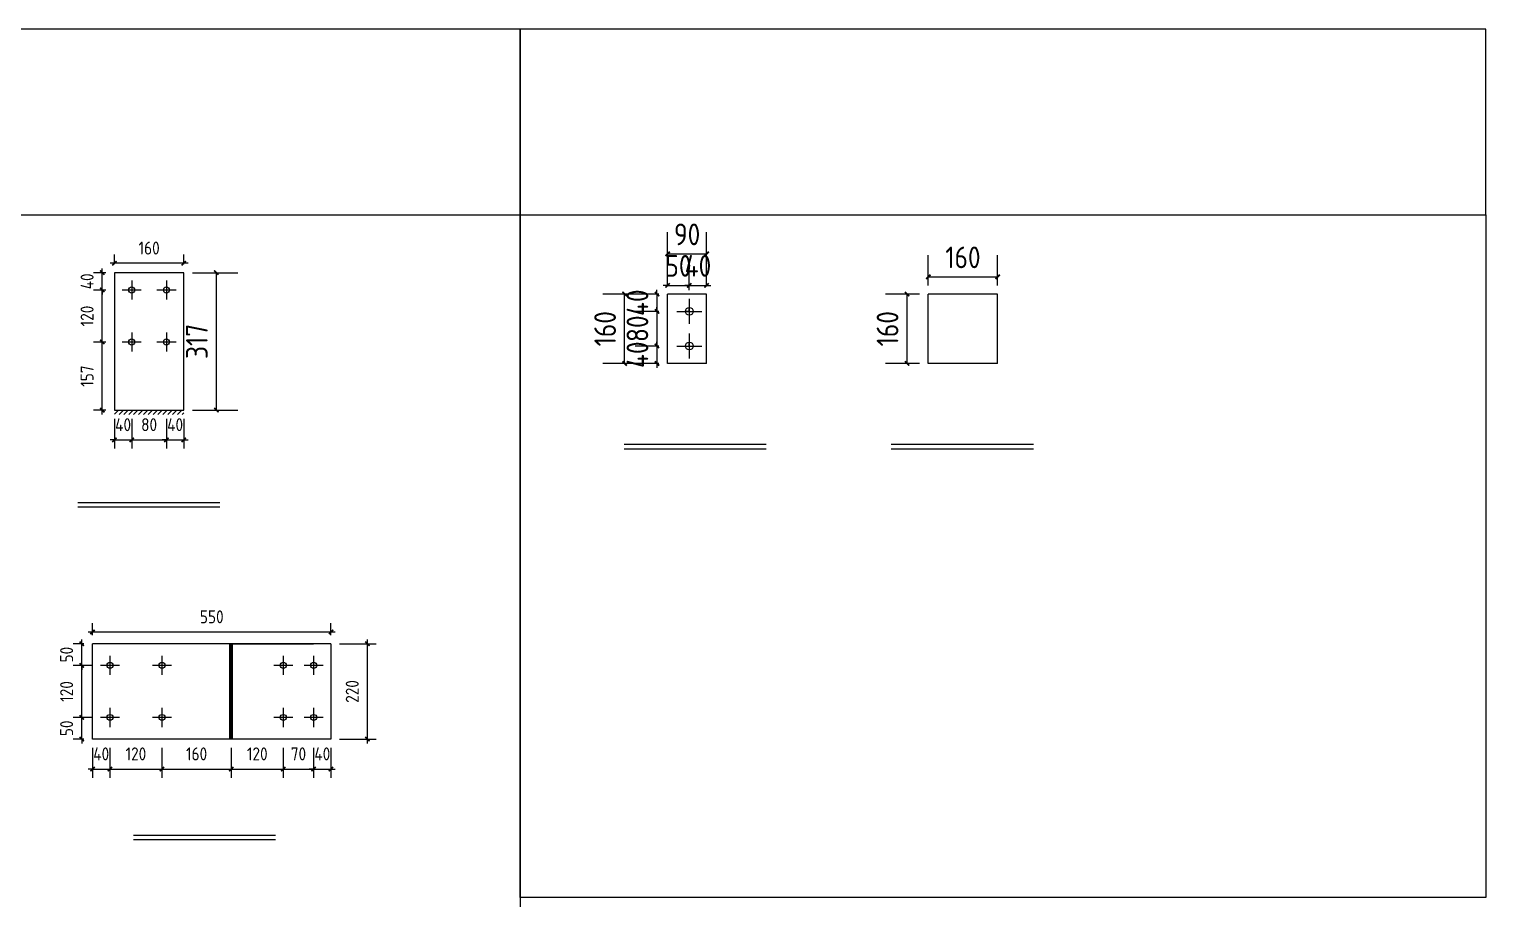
# Model space of a CAD drawing. Extents: x 533809 to 747315, y -17138 to 180511.
# Drawn here: x 569461 to 572822, y 173435 to 175441 of the extents above; entities that cross this region are included whole.
import ezdxf

# ---------------------------------------------------------------- set-up
doc = ezdxf.new("R2010")
doc.units = 0
doc.header["$LTSCALE"] = 1000
doc.header["$MEASUREMENT"] = 0
doc.styles.get("Standard").update_dxf_attribs({"font": 'gbenor.shx', "bigfont": 'gbcbig.shx'})
doc.dimstyles.get("Standard").update_dxf_attribs({"dimscale": 100, "dimtxt": 3.5, "dimasz": 1, "dimexe": 2.5, "dimexo": 3, "dimgap": 1.5, "dimtad": 1, "dimdec": 0, "dimzin": 0, "dimdsep": 46, "dimtxsty": 'Standard', "dimblk": 'ARCHTICK', "dimcen": 0.09, "dimadec": 0, "dimazin": 0, "dimtfac": 1, "dimtdec": 0, "dimtix": 1, "dimtmove": 2, "dimatfit": 3, "dimfxl": 1, "dimtolj": 1, "dimtzin": 0, "dimarcsym": 0})

# ---------------------------------------------------------------- blocks, each defined once
blk = doc.blocks.new('_ArchTick')
at = {"color": 0, "linetype": 'ByBlock', "const_width": 0.4}
blk.add_lwpolyline([(-0.5, -0.5), (0.5, 0.5)], dxfattribs=at)
blk = doc.blocks.new('*D165')
at = {"color": 3, "lineweight": -2}
for p, q in [((569658.2, 174542.1), (569658.2, 174473.4)), ((569698.2, 174542.1), (569698.2, 174473.4)), ((569658.2, 174493.4), (569648.2, 174493.4)), ((569658.2, 174493.4), (569698.2, 174493.4)), ((569698.2, 174493.4), (569708.2, 174493.4))]:
    blk.add_line(p, q, dxfattribs=at)
at = {"layer": 'Defpoints', "color": 0}
for p in [(569658.2, 174562.1), (569698.2, 174562.1), (569698.2, 174493.4)]:
    blk.add_point(p, dxfattribs=at)
at = {"color": 3, "lineweight": -2, "xscale": 10, "yscale": 10, "zscale": 10}
blk.add_blockref('_ArchTick', (569658.2, 174493.4), dxfattribs=at)
at = {"color": 3, "lineweight": -2, "xscale": 10, "yscale": 10, "zscale": 10, "rotation": 180}
blk.add_blockref('_ArchTick', (569698.2, 174493.4), dxfattribs=at)
at = {"color": 0, "insert": (569678.2, 174528.4), "char_height": 30, "attachment_point": 5}
blk.add_mtext('\\A1;40', dxfattribs=at)
blk = doc.blocks.new('*D160')
at = {"color": 3, "lineweight": -2}
for p, q in [((569698.2, 174542.1), (569698.2, 174473.4)), ((569778.2, 174542.1), (569778.2, 174473.4)), ((569688.2, 174493.4), (569788.2, 174493.4))]:
    blk.add_line(p, q, dxfattribs=at)
at = {"layer": 'Defpoints', "color": 0}
for p in [(569698.2, 174562.1), (569778.2, 174562.1), (569778.2, 174493.4)]:
    blk.add_point(p, dxfattribs=at)
at = {"color": 3, "lineweight": -2, "xscale": 10, "yscale": 10, "zscale": 10, "rotation": 180}
blk.add_blockref('_ArchTick', (569698.2, 174493.4), dxfattribs=at)
at = {"color": 3, "lineweight": -2, "xscale": 10, "yscale": 10, "zscale": 10}
blk.add_blockref('_ArchTick', (569778.2, 174493.4), dxfattribs=at)
at = {"color": 0, "insert": (569738.2, 174528.4), "char_height": 30, "attachment_point": 5}
blk.add_mtext('\\A1;80', dxfattribs=at)
blk = doc.blocks.new('*D161')
at = {"color": 3, "lineweight": -2}
for p, q in [((569778.2, 174542.1), (569778.2, 174473.4)), ((569818.2, 174542.1), (569818.2, 174473.4)), ((569778.2, 174493.4), (569768.2, 174493.4)), ((569778.2, 174493.4), (569818.2, 174493.4)), ((569818.2, 174493.4), (569828.2, 174493.4))]:
    blk.add_line(p, q, dxfattribs=at)
at = {"layer": 'Defpoints', "color": 0}
for p in [(569778.2, 174562.1), (569818.2, 174562.1), (569818.2, 174493.4)]:
    blk.add_point(p, dxfattribs=at)
at = {"color": 3, "lineweight": -2, "xscale": 10, "yscale": 10, "zscale": 10}
blk.add_blockref('_ArchTick', (569778.2, 174493.4), dxfattribs=at)
at = {"color": 3, "lineweight": -2, "xscale": 10, "yscale": 10, "zscale": 10, "rotation": 180}
blk.add_blockref('_ArchTick', (569818.2, 174493.4), dxfattribs=at)
at = {"color": 0, "insert": (569798.2, 174528.4), "char_height": 30, "attachment_point": 5}
blk.add_mtext('\\A1;40', dxfattribs=at)
blk = doc.blocks.new('*D162')
at = {"color": 3, "lineweight": -2}
for p, q in [((569638.2, 174719.1), (569610.1, 174719.1)), ((569630.1, 174552.1), (569630.1, 174729.1)), ((569638.2, 174562.1), (569610.1, 174562.1))]:
    blk.add_line(p, q, dxfattribs=at)
at = {"layer": 'Defpoints', "color": 0}
for p in [(569630.1, 174719.1), (569658.2, 174719.1), (569658.2, 174562.1)]:
    blk.add_point(p, dxfattribs=at)
at = {"color": 3, "lineweight": -2, "xscale": 10, "yscale": 10, "zscale": 10}
for p, rotation in [((569630.1, 174719.1), 90), ((569630.1, 174562.1), 270)]:
    blk.add_blockref('_ArchTick', p, dxfattribs=dict(at, rotation=rotation))
at = {"color": 0, "insert": (569595.1, 174640.6), "char_height": 30, "attachment_point": 5, "rotation": 90}
blk.add_mtext('\\A1;157', dxfattribs=at)
blk = doc.blocks.new('*D163')
at = {"color": 3, "lineweight": -2}
for p, q in [((569638.2, 174839.1), (569610.1, 174839.1)), ((569630.1, 174709.1), (569630.1, 174849.1)), ((569638.2, 174719.1), (569610.1, 174719.1))]:
    blk.add_line(p, q, dxfattribs=at)
at = {"layer": 'Defpoints', "color": 0}
for p in [(569630.1, 174839.1), (569658.2, 174839.1), (569658.2, 174719.1)]:
    blk.add_point(p, dxfattribs=at)
at = {"color": 3, "lineweight": -2, "xscale": 10, "yscale": 10, "zscale": 10}
for p, rotation in [((569630.1, 174839.1), 90), ((569630.1, 174719.1), 270)]:
    blk.add_blockref('_ArchTick', p, dxfattribs=dict(at, rotation=rotation))
at = {"color": 0, "insert": (569595.1, 174779.1), "char_height": 30, "attachment_point": 5, "rotation": 90}
blk.add_mtext('\\A1;120', dxfattribs=at)
blk = doc.blocks.new('*D166')
at = {"color": 3, "lineweight": -2}
for p, q in [((569638.2, 174879.1), (569610.1, 174879.1)), ((569630.1, 174879.1), (569630.1, 174889.1)), ((569630.1, 174839.1), (569630.1, 174879.1)), ((569638.2, 174839.1), (569610.1, 174839.1)), ((569630.1, 174839.1), (569630.1, 174829.1))]:
    blk.add_line(p, q, dxfattribs=at)
at = {"layer": 'Defpoints', "color": 0}
for p in [(569630.1, 174879.1), (569658.2, 174879.1), (569658.2, 174839.1)]:
    blk.add_point(p, dxfattribs=at)
at = {"color": 3, "lineweight": -2, "xscale": 10, "yscale": 10, "zscale": 10}
for p, rotation in [((569630.1, 174879.1), 270), ((569630.1, 174839.1), 90)]:
    blk.add_blockref('_ArchTick', p, dxfattribs=dict(at, rotation=rotation))
at = {"color": 0, "insert": (569595.1, 174859.1), "char_height": 30, "attachment_point": 5, "rotation": 90}
blk.add_mtext('\\A1;40', dxfattribs=at)
blk = doc.blocks.new('*D167')
at = {"color": 3, "lineweight": -2}
for p, q in [((569828.2, 174900.9), (569648.2, 174900.9)), ((569658.2, 174899.1), (569658.2, 174920.9)), ((569818.2, 174899.1), (569818.2, 174920.9))]:
    blk.add_line(p, q, dxfattribs=at)
at = {"layer": 'Defpoints', "color": 0}
for p in [(569658.2, 174900.9), (569658.2, 174879.1), (569818.2, 174879.1)]:
    blk.add_point(p, dxfattribs=at)
at = {"color": 3, "lineweight": -2, "xscale": 10, "yscale": 10, "zscale": 10, "rotation": 180}
blk.add_blockref('_ArchTick', (569658.2, 174900.9), dxfattribs=at)
at = {"color": 3, "lineweight": -2, "xscale": 10, "yscale": 10, "zscale": 10}
blk.add_blockref('_ArchTick', (569818.2, 174900.9), dxfattribs=at)
at = {"color": 0, "insert": (569738.2, 174935.9), "char_height": 30, "attachment_point": 5}
blk.add_mtext('\\A1;160', dxfattribs=at)
blk = doc.blocks.new('*D164')
at = {"color": 3, "lineweight": -2}
for p, q in [((569838.2, 174879.1), (569943.2, 174879.1)), ((569893.2, 174879.1), (569893.2, 174562.1)), ((569838.2, 174562.1), (569943.2, 174562.1))]:
    blk.add_line(p, q, dxfattribs=at)
at = {"layer": 'Defpoints', "color": 0}
for p in [(569818.2, 174879.1), (569818.2, 174562.1), (569893.2, 174562.1)]:
    blk.add_point(p, dxfattribs=at)
at = {"color": 3, "lineweight": -2, "xscale": 10, "yscale": 10, "zscale": 10}
for p, rotation in [((569893.2, 174879.1), 90), ((569893.2, 174562.1), 270)]:
    blk.add_blockref('_ArchTick', p, dxfattribs=dict(at, rotation=rotation))
at = {"color": 0, "insert": (569848.2, 174720.6), "char_height": 50, "attachment_point": 5, "rotation": 90}
blk.add_mtext('\\A1;317', dxfattribs=at)
blk = doc.blocks.new('*D241')
at = {"color": 3, "lineweight": -2}
for p, q in [((569582.9, 173853), (569582.9, 173863)), ((569605.7, 173853), (569562.9, 173853)), ((569582.9, 173803), (569582.9, 173853)), ((569587.7, 173803), (569562.9, 173803)), ((569582.9, 173803), (569582.9, 173793))]:
    blk.add_line(p, q, dxfattribs=at)
at = {"layer": 'Defpoints', "color": 0}
for p in [(569582.9, 173853), (569625.7, 173853), (569607.7, 173803)]:
    blk.add_point(p, dxfattribs=at)
at = {"color": 3, "lineweight": -2, "xscale": 10, "yscale": 10, "zscale": 10}
for p, rotation in [((569582.9, 173853), 270), ((569582.9, 173803), 90)]:
    blk.add_blockref('_ArchTick', p, dxfattribs=dict(at, rotation=rotation))
at = {"color": 0, "insert": (569547.9, 173828), "char_height": 30, "attachment_point": 5, "rotation": 90}
blk.add_mtext('\\A1;50', dxfattribs=at)
blk = doc.blocks.new('*D242')
at = {"color": 3, "lineweight": -2}
for p, q in [((569605.7, 173973), (569562.9, 173973)), ((569582.9, 173843), (569582.9, 173983)), ((569605.7, 173853), (569562.9, 173853))]:
    blk.add_line(p, q, dxfattribs=at)
at = {"layer": 'Defpoints', "color": 0}
for p in [(569582.9, 173973), (569625.7, 173973), (569625.7, 173853)]:
    blk.add_point(p, dxfattribs=at)
at = {"color": 3, "lineweight": -2, "xscale": 10, "yscale": 10, "zscale": 10}
for p, rotation in [((569582.9, 173973), 90), ((569582.9, 173853), 270)]:
    blk.add_blockref('_ArchTick', p, dxfattribs=dict(at, rotation=rotation))
at = {"color": 0, "insert": (569547.9, 173913), "char_height": 30, "attachment_point": 5, "rotation": 90}
blk.add_mtext('\\A1;120', dxfattribs=at)
blk = doc.blocks.new('*D243')
at = {"color": 3, "lineweight": -2}
for p, q in [((569582.9, 174023), (569582.9, 174033)), ((569587.7, 174023), (569562.9, 174023)), ((569582.9, 173973), (569582.9, 174023)), ((569605.7, 173973), (569562.9, 173973)), ((569582.9, 173973), (569582.9, 173963))]:
    blk.add_line(p, q, dxfattribs=at)
at = {"layer": 'Defpoints', "color": 0}
for p in [(569582.9, 174023), (569607.7, 174023), (569625.7, 173973)]:
    blk.add_point(p, dxfattribs=at)
at = {"color": 3, "lineweight": -2, "xscale": 10, "yscale": 10, "zscale": 10}
for p, rotation in [((569582.9, 174023), 270), ((569582.9, 173973), 90)]:
    blk.add_blockref('_ArchTick', p, dxfattribs=dict(at, rotation=rotation))
at = {"color": 0, "insert": (569547.9, 173998), "char_height": 30, "attachment_point": 5, "rotation": 90}
blk.add_mtext('\\A1;50', dxfattribs=at)
blk = doc.blocks.new('*D244')
at = {"color": 3, "lineweight": -2}
for p, q in [((569607.7, 173783), (569607.7, 173714)), ((569647.7, 173783), (569647.7, 173714)), ((569607.7, 173734), (569597.7, 173734)), ((569607.7, 173734), (569647.7, 173734)), ((569647.7, 173734), (569657.7, 173734))]:
    blk.add_line(p, q, dxfattribs=at)
at = {"layer": 'Defpoints', "color": 0}
for p in [(569607.7, 173803), (569647.7, 173803), (569647.7, 173734)]:
    blk.add_point(p, dxfattribs=at)
at = {"color": 3, "lineweight": -2, "xscale": 10, "yscale": 10, "zscale": 10}
blk.add_blockref('_ArchTick', (569607.7, 173734), dxfattribs=at)
at = {"color": 3, "lineweight": -2, "xscale": 10, "yscale": 10, "zscale": 10, "rotation": 180}
blk.add_blockref('_ArchTick', (569647.7, 173734), dxfattribs=at)
at = {"color": 0, "insert": (569627.7, 173769), "char_height": 30, "attachment_point": 5}
blk.add_mtext('\\A1;40', dxfattribs=at)
blk = doc.blocks.new('*D245')
at = {"color": 3, "lineweight": -2}
for p, q in [((569647.7, 173783), (569647.7, 173714)), ((569767.7, 173783), (569767.7, 173714)), ((569637.7, 173734), (569777.7, 173734))]:
    blk.add_line(p, q, dxfattribs=at)
at = {"layer": 'Defpoints', "color": 0}
for p in [(569647.7, 173803), (569767.7, 173803), (569767.7, 173734)]:
    blk.add_point(p, dxfattribs=at)
at = {"color": 3, "lineweight": -2, "xscale": 10, "yscale": 10, "zscale": 10, "rotation": 180}
blk.add_blockref('_ArchTick', (569647.7, 173734), dxfattribs=at)
at = {"color": 3, "lineweight": -2, "xscale": 10, "yscale": 10, "zscale": 10}
blk.add_blockref('_ArchTick', (569767.7, 173734), dxfattribs=at)
at = {"color": 0, "insert": (569707.7, 173769), "char_height": 30, "attachment_point": 5}
blk.add_mtext('\\A1;120', dxfattribs=at)
blk = doc.blocks.new('*D246')
at = {"color": 3, "lineweight": -2}
for p, q in [((569767.7, 173783), (569767.7, 173714)), ((569927.7, 173783), (569927.7, 173714)), ((569757.7, 173734), (569937.7, 173734))]:
    blk.add_line(p, q, dxfattribs=at)
at = {"layer": 'Defpoints', "color": 0}
for p in [(569767.7, 173803), (569927.7, 173803), (569927.7, 173734)]:
    blk.add_point(p, dxfattribs=at)
at = {"color": 3, "lineweight": -2, "xscale": 10, "yscale": 10, "zscale": 10, "rotation": 180}
blk.add_blockref('_ArchTick', (569767.7, 173734), dxfattribs=at)
at = {"color": 3, "lineweight": -2, "xscale": 10, "yscale": 10, "zscale": 10}
blk.add_blockref('_ArchTick', (569927.7, 173734), dxfattribs=at)
at = {"color": 0, "insert": (569847.7, 173769), "char_height": 30, "attachment_point": 5}
blk.add_mtext('\\A1;160', dxfattribs=at)
blk = doc.blocks.new('*D247')
at = {"color": 3, "lineweight": -2}
for p, q in [((570047.7, 173783), (570047.7, 173714)), ((570117.7, 173783), (570117.7, 173714)), ((570037.7, 173734), (570127.7, 173734))]:
    blk.add_line(p, q, dxfattribs=at)
at = {"layer": 'Defpoints', "color": 0}
for p in [(570047.7, 173803), (570117.7, 173803), (570117.7, 173734)]:
    blk.add_point(p, dxfattribs=at)
at = {"color": 3, "lineweight": -2, "xscale": 10, "yscale": 10, "zscale": 10, "rotation": 180}
blk.add_blockref('_ArchTick', (570047.7, 173734), dxfattribs=at)
at = {"color": 3, "lineweight": -2, "xscale": 10, "yscale": 10, "zscale": 10}
blk.add_blockref('_ArchTick', (570117.7, 173734), dxfattribs=at)
at = {"color": 0, "insert": (570082.7, 173769), "char_height": 30, "attachment_point": 5}
blk.add_mtext('\\A1;70', dxfattribs=at)
blk = doc.blocks.new('*D248')
at = {"color": 3, "lineweight": -2}
for p, q in [((570117.7, 173783), (570117.7, 173714)), ((570157.7, 173783), (570157.7, 173714)), ((570117.7, 173734), (570107.7, 173734)), ((570117.7, 173734), (570157.7, 173734)), ((570157.7, 173734), (570167.7, 173734))]:
    blk.add_line(p, q, dxfattribs=at)
at = {"layer": 'Defpoints', "color": 0}
for p in [(570117.7, 173803), (570157.7, 173803), (570157.7, 173734)]:
    blk.add_point(p, dxfattribs=at)
at = {"color": 3, "lineweight": -2, "xscale": 10, "yscale": 10, "zscale": 10}
blk.add_blockref('_ArchTick', (570117.7, 173734), dxfattribs=at)
at = {"color": 3, "lineweight": -2, "xscale": 10, "yscale": 10, "zscale": 10, "rotation": 180}
blk.add_blockref('_ArchTick', (570157.7, 173734), dxfattribs=at)
at = {"color": 0, "insert": (570137.7, 173769), "char_height": 30, "attachment_point": 5}
blk.add_mtext('\\A1;40', dxfattribs=at)
blk = doc.blocks.new('*D249')
at = {"color": 3, "lineweight": -2}
for p, q in [((569607.7, 174043), (569607.7, 174070.3)), ((570157.7, 174043), (570157.7, 174070.3)), ((569597.7, 174050.3), (570167.7, 174050.3))]:
    blk.add_line(p, q, dxfattribs=at)
at = {"layer": 'Defpoints', "color": 0}
for p in [(570157.7, 174050.3), (569607.7, 174023), (570157.7, 174023)]:
    blk.add_point(p, dxfattribs=at)
at = {"color": 3, "lineweight": -2, "xscale": 10, "yscale": 10, "zscale": 10, "rotation": 180}
blk.add_blockref('_ArchTick', (569607.7, 174050.3), dxfattribs=at)
at = {"color": 3, "lineweight": -2, "xscale": 10, "yscale": 10, "zscale": 10}
blk.add_blockref('_ArchTick', (570157.7, 174050.3), dxfattribs=at)
at = {"color": 0, "insert": (569882.7, 174085.3), "char_height": 30, "attachment_point": 5}
blk.add_mtext('\\A1;550', dxfattribs=at)
blk = doc.blocks.new('*D250')
at = {"color": 3, "lineweight": -2}
for p, q in [((570241.7, 173793), (570241.7, 174033)), ((570177.7, 174023), (570261.7, 174023)), ((570177.7, 173803), (570261.7, 173803))]:
    blk.add_line(p, q, dxfattribs=at)
at = {"layer": 'Defpoints', "color": 0}
for p in [(570157.7, 174023), (570241.7, 174023), (570157.7, 173803)]:
    blk.add_point(p, dxfattribs=at)
at = {"color": 3, "lineweight": -2, "xscale": 10, "yscale": 10, "zscale": 10}
for p, rotation in [((570241.7, 174023), 90), ((570241.7, 173803), 270)]:
    blk.add_blockref('_ArchTick', p, dxfattribs=dict(at, rotation=rotation))
at = {"color": 0, "insert": (570206.7, 173913), "char_height": 30, "attachment_point": 5, "rotation": 90}
blk.add_mtext('\\A1;220', dxfattribs=at)
blk = doc.blocks.new('*D262')
at = {"color": 3, "lineweight": -2}
for p, q in [((569927.7, 173783), (569927.7, 173714)), ((570047.7, 173783), (570047.7, 173714)), ((569917.7, 173734), (570057.7, 173734))]:
    blk.add_line(p, q, dxfattribs=at)
at = {"layer": 'Defpoints', "color": 0}
for p in [(569927.7, 173803), (570047.7, 173803), (570047.7, 173734)]:
    blk.add_point(p, dxfattribs=at)
at = {"color": 3, "lineweight": -2, "xscale": 10, "yscale": 10, "zscale": 10, "rotation": 180}
blk.add_blockref('_ArchTick', (569927.7, 173734), dxfattribs=at)
at = {"color": 3, "lineweight": -2, "xscale": 10, "yscale": 10, "zscale": 10}
blk.add_blockref('_ArchTick', (570047.7, 173734), dxfattribs=at)
at = {"color": 0, "insert": (569987.7, 173769), "char_height": 30, "attachment_point": 5}
blk.add_mtext('\\A1;120', dxfattribs=at)
blk = doc.blocks.new('*D1337')
at = {"color": 3, "lineweight": -2}
for p, q in [((570909.6, 174829.8), (570909.6, 174839.8)), ((570914.2, 174829.8), (570859.6, 174829.8)), ((570909.6, 174829.8), (570909.6, 174789.8)), ((570914.2, 174789.8), (570859.6, 174789.8)), ((570909.6, 174789.8), (570909.6, 174779.8))]:
    blk.add_line(p, q, dxfattribs=at)
at = {"layer": 'Defpoints', "color": 0}
for p in [(570934.2, 174829.8), (570909.6, 174789.8), (570934.2, 174789.8)]:
    blk.add_point(p, dxfattribs=at)
at = {"color": 3, "lineweight": -2, "xscale": 10, "yscale": 10, "zscale": 10}
for p, rotation in [((570909.6, 174829.8), 270), ((570909.6, 174789.8), 90)]:
    blk.add_blockref('_ArchTick', p, dxfattribs=dict(at, rotation=rotation))
at = {"color": 0, "insert": (570864.6, 174809.8), "char_height": 50, "attachment_point": 5, "rotation": 90}
blk.add_mtext('\\A1;40', dxfattribs=at)
blk = doc.blocks.new('*D1338')
at = {"color": 3, "lineweight": -2}
for p, q in [((570909.6, 174789.8), (570909.6, 174799.8)), ((570914.2, 174789.8), (570859.6, 174789.8)), ((570909.6, 174789.8), (570909.6, 174709.9)), ((570914.2, 174709.9), (570859.6, 174709.9)), ((570909.6, 174709.9), (570909.6, 174699.9))]:
    blk.add_line(p, q, dxfattribs=at)
at = {"layer": 'Defpoints', "color": 0}
for p in [(570934.2, 174789.8), (570909.6, 174709.9), (570934.2, 174709.9)]:
    blk.add_point(p, dxfattribs=at)
at = {"color": 3, "lineweight": -2, "xscale": 10, "yscale": 10, "zscale": 10}
for p, rotation in [((570909.6, 174789.8), 270), ((570909.6, 174709.9), 90)]:
    blk.add_blockref('_ArchTick', p, dxfattribs=dict(at, rotation=rotation))
at = {"color": 0, "insert": (570864.6, 174749.8), "char_height": 50, "attachment_point": 5, "rotation": 90}
blk.add_mtext('\\A1;80', dxfattribs=at)
blk = doc.blocks.new('*D1339')
at = {"color": 3, "lineweight": -2}
for p, q in [((570914.2, 174709.9), (570859.6, 174709.9)), ((570909.6, 174709.9), (570909.6, 174719.9)), ((570909.6, 174709.9), (570909.6, 174669.8)), ((570914.2, 174669.8), (570859.6, 174669.8)), ((570909.6, 174669.8), (570909.6, 174659.8))]:
    blk.add_line(p, q, dxfattribs=at)
at = {"layer": 'Defpoints', "color": 0}
for p in [(570934.2, 174709.9), (570909.6, 174669.8), (570934.2, 174669.8)]:
    blk.add_point(p, dxfattribs=at)
at = {"color": 3, "lineweight": -2, "xscale": 10, "yscale": 10, "zscale": 10}
for p, rotation in [((570909.6, 174709.9), 270), ((570909.6, 174669.8), 90)]:
    blk.add_blockref('_ArchTick', p, dxfattribs=dict(at, rotation=rotation))
at = {"color": 0, "insert": (570864.6, 174689.8), "char_height": 50, "attachment_point": 5, "rotation": 90}
blk.add_mtext('\\A1;40', dxfattribs=at)
blk = doc.blocks.new('*D1335')
at = {"color": 3, "lineweight": -2}
for p, q in [((570934.2, 174849.8), (570934.2, 174899.8)), ((570984.2, 174838.8), (570984.2, 174899.8)), ((570934.2, 174849.8), (570924.2, 174849.8)), ((570934.2, 174849.8), (570984.2, 174849.8)), ((570984.2, 174849.8), (570994.2, 174849.8))]:
    blk.add_line(p, q, dxfattribs=at)
at = {"layer": 'Defpoints', "color": 0}
for p in [(570984.2, 174849.8), (570934.2, 174829.8), (570984.2, 174818.8)]:
    blk.add_point(p, dxfattribs=at)
at = {"color": 3, "lineweight": -2, "xscale": 10, "yscale": 10, "zscale": 10}
blk.add_blockref('_ArchTick', (570934.2, 174849.8), dxfattribs=at)
at = {"color": 3, "lineweight": -2, "xscale": 10, "yscale": 10, "zscale": 10, "rotation": 180}
blk.add_blockref('_ArchTick', (570984.2, 174849.8), dxfattribs=at)
at = {"color": 0, "insert": (570959.2, 174894.8), "char_height": 50, "attachment_point": 5}
blk.add_mtext('\\A1;50', dxfattribs=at)
blk = doc.blocks.new('*D1336')
at = {"color": 3, "lineweight": -2}
for p, q in [((570984.2, 174838.8), (570984.2, 174899.8)), ((571024.2, 174849.8), (571024.2, 174899.8)), ((570984.2, 174849.8), (570974.2, 174849.8)), ((570984.2, 174849.8), (571024.2, 174849.8)), ((571024.2, 174849.8), (571034.2, 174849.8))]:
    blk.add_line(p, q, dxfattribs=at)
at = {"layer": 'Defpoints', "color": 0}
for p in [(571024.2, 174849.8), (570984.2, 174818.8), (571024.2, 174829.8)]:
    blk.add_point(p, dxfattribs=at)
at = {"color": 3, "lineweight": -2, "xscale": 10, "yscale": 10, "zscale": 10}
blk.add_blockref('_ArchTick', (570984.2, 174849.8), dxfattribs=at)
at = {"color": 3, "lineweight": -2, "xscale": 10, "yscale": 10, "zscale": 10, "rotation": 180}
blk.add_blockref('_ArchTick', (571024.2, 174849.8), dxfattribs=at)
at = {"color": 0, "insert": (571004.2, 174894.8), "char_height": 50, "attachment_point": 5}
blk.add_mtext('\\A1;40', dxfattribs=at)
blk = doc.blocks.new('*D1340')
at = {"color": 3, "lineweight": -2}
for p, q in [((570914.2, 174829.8), (570785, 174829.8)), ((570835, 174669.8), (570835, 174829.8)), ((570914.2, 174669.8), (570785, 174669.8))]:
    blk.add_line(p, q, dxfattribs=at)
at = {"layer": 'Defpoints', "color": 0}
for p in [(570835, 174829.8), (570934.2, 174829.8), (570934.2, 174669.8)]:
    blk.add_point(p, dxfattribs=at)
at = {"color": 3, "lineweight": -2, "xscale": 10, "yscale": 10, "zscale": 10}
for p, rotation in [((570835, 174829.8), 90), ((570835, 174669.8), 270)]:
    blk.add_blockref('_ArchTick', p, dxfattribs=dict(at, rotation=rotation))
at = {"color": 0, "insert": (570790, 174749.8), "char_height": 50, "attachment_point": 5, "rotation": 90}
blk.add_mtext('\\A1;160', dxfattribs=at)
blk = doc.blocks.new('*D1341')
at = {"color": 3, "lineweight": -2}
for p, q in [((570934.2, 174849.8), (570934.2, 174972.4)), ((571024.2, 174849.8), (571024.2, 174972.4)), ((570934.2, 174922.4), (571024.2, 174922.4))]:
    blk.add_line(p, q, dxfattribs=at)
at = {"layer": 'Defpoints', "color": 0}
for p in [(571024.2, 174922.4), (570934.2, 174829.8), (571024.2, 174829.8)]:
    blk.add_point(p, dxfattribs=at)
at = {"color": 3, "lineweight": -2, "xscale": 10, "yscale": 10, "zscale": 10, "rotation": 180}
blk.add_blockref('_ArchTick', (570934.2, 174922.4), dxfattribs=at)
at = {"color": 3, "lineweight": -2, "xscale": 10, "yscale": 10, "zscale": 10}
blk.add_blockref('_ArchTick', (571024.2, 174922.4), dxfattribs=at)
at = {"color": 0, "insert": (570979.2, 174967.4), "char_height": 50, "attachment_point": 5}
blk.add_mtext('\\A1;90', dxfattribs=at)
blk = doc.blocks.new('*D2835')
at = {"color": 3, "lineweight": -2}
for p, q in [((571515.4, 174829.8), (571436.5, 174829.8)), ((571486.5, 174669.8), (571486.5, 174829.8)), ((571515.4, 174669.8), (571436.5, 174669.8))]:
    blk.add_line(p, q, dxfattribs=at)
at = {"layer": 'Defpoints', "color": 0}
for p in [(571486.5, 174829.8), (571535.4, 174829.8), (571535.4, 174669.8)]:
    blk.add_point(p, dxfattribs=at)
at = {"color": 3, "lineweight": -2, "xscale": 10, "yscale": 10, "zscale": 10}
for p, rotation in [((571486.5, 174829.8), 90), ((571486.5, 174669.8), 270)]:
    blk.add_blockref('_ArchTick', p, dxfattribs=dict(at, rotation=rotation))
at = {"color": 0, "insert": (571441.5, 174749.8), "char_height": 50, "attachment_point": 5, "rotation": 90}
blk.add_mtext('\\A1;160', dxfattribs=at)
blk = doc.blocks.new('*D2836')
at = {"color": 3, "lineweight": -2}
for p, q in [((571535.4, 174849.8), (571535.4, 174919.4)), ((571695.4, 174849.8), (571695.4, 174919.4)), ((571535.4, 174869.4), (571695.4, 174869.4))]:
    blk.add_line(p, q, dxfattribs=at)
at = {"layer": 'Defpoints', "color": 0}
for p in [(571695.4, 174869.4), (571535.4, 174829.8), (571695.4, 174829.8)]:
    blk.add_point(p, dxfattribs=at)
at = {"color": 3, "lineweight": -2, "xscale": 10, "yscale": 10, "zscale": 10, "rotation": 180}
blk.add_blockref('_ArchTick', (571535.4, 174869.4), dxfattribs=at)
at = {"color": 3, "lineweight": -2, "xscale": 10, "yscale": 10, "zscale": 10}
blk.add_blockref('_ArchTick', (571695.4, 174869.4), dxfattribs=at)
at = {"color": 0, "insert": (571615.4, 174914.4), "char_height": 50, "attachment_point": 5}
blk.add_mtext('\\A1;160', dxfattribs=at)

msp = doc.modelspace()

# ---------------------------------------------------------------- hatches: boundary and pattern name
h = msp.add_hatch()
h.set_pattern_fill('ANSI31', color=256, scale=5, style=0)
h.set_pattern_definition([(45, (328365.833, 76910.785), (-5.61266008, 5.61266008), [])])
h.paths.add_polyline_path([(569818.2, 174562.1), (569813.1, 174562.1), (569818.2, 174555.4)], flags=17)
h.paths.add_polyline_path([(569813.1, 174562.1), (569658.2, 174562.1), (569658.2, 174552.1), (569818.2, 174552.1), (569818.2, 174555.4)])

# ---------------------------------------------------------------- linework, layer by layer
for p, q in [((572821.6, 175012.3), (572821.6, 175440.9)), ((569658.2, 174879.1), (569658.2, 174562.1)), ((569818.2, 174879.1), (569658.2, 174879.1)), ((569818.2, 174562.1), (569818.2, 174879.1)), ((569720.2, 174839.1), (569676.2, 174839.1)), ((569698.2, 174861.1), (569698.2, 174817.1)), ((569800.2, 174839.1), (569756.2, 174839.1)), ((569778.2, 174861.1), (569778.2, 174817.1)), ((570934.2, 174669.8), (570934.2, 174829.8)), ((571024.2, 174829.8), (570934.2, 174829.8)), ((570984.2, 174818.8), (570984.2, 174760.8)), ((570984.2, 174789.8), (570984.2, 174798.8)), ((571024.2, 174669.8), (571024.2, 174829.8)), ((571535.4, 174669.8), (571535.4, 174829.8)), ((571695.4, 174829.8), (571535.4, 174829.8)), ((571695.4, 174669.8), (571695.4, 174829.8)), ((570955.2, 174789.8), (571013.2, 174789.8)), ((570984.2, 174789.8), (570975.2, 174789.8)), ((569698.2, 174741.1), (569698.2, 174697.1)), ((569778.2, 174741.1), (569778.2, 174697.1)), ((570984.2, 174738.9), (570984.2, 174680.9)), ((569720.2, 174719.1), (569676.2, 174719.1)), ((569800.2, 174719.1), (569756.2, 174719.1)), ((570955.2, 174709.9), (571013.2, 174709.9)), ((570984.2, 174709.8), (570984.2, 174718.8)), ((570984.2, 174718.8), (570984.2, 174700.8)), ((571024.2, 174669.8), (570934.2, 174669.8)), ((571695.4, 174669.8), (571535.4, 174669.8)), ((569658.2, 174562.1), (569818.2, 174562.1)), ((570834.1, 174483.1), (571161.8, 174483.1)), ((570834.1, 174473.1), (571161.8, 174473.1)), ((571450.1, 174483.1), (571777.9, 174483.1)), ((571450.1, 174473.1), (571777.9, 174473.1)), ((569573.4, 174349.2), (569901.1, 174349.2)), ((569573.4, 174339.2), (569901.1, 174339.2)), ((570157.7, 174023), (569607.7, 174023)), ((569607.7, 173803), (569607.7, 174023)), ((569647.7, 173995), (569647.7, 173951)), ((569767.8, 173995), (569767.8, 173951)), ((569930.7, 174023), (570117.7, 174023)), ((570047.7, 173995), (570047.7, 173951)), ((570117.7, 173995), (570117.7, 173951)), ((570157.7, 174023), (570157.7, 173803)), ((569669.7, 173973), (569625.7, 173973)), ((569789.7, 173973), (569745.7, 173973)), ((570069.7, 173973), (570025.7, 173973)), ((570139.7, 173973), (570095.7, 173973)), ((569647.8, 173875), (569647.8, 173831)), ((569767.8, 173875), (569767.8, 173831)), ((570047.7, 173875), (570047.7, 173831)), ((570117.7, 173875), (570117.7, 173831)), ((569669.7, 173853), (569625.7, 173853)), ((569789.7, 173853), (569745.7, 173853)), ((570069.7, 173853), (570025.7, 173853)), ((570139.7, 173853), (570095.7, 173853)), ((570157.7, 173803), (569607.7, 173803)), ((569702.1, 173581.8), (570029.8, 173581.8)), ((569702.1, 173571.8), (570029.8, 173571.8))]:
    msp.add_line(p, q)
at = {"color": 4}
for p, q in [((569924.7, 173803), (569924.7, 174023)), ((569930.7, 173803), (569930.7, 174023))]:
    msp.add_line(p, q, dxfattribs=at)
at = {"color": 1}
msp.add_line((569927.7, 173803), (569927.7, 174023), dxfattribs=at)
for points in [[(566139.1, 175012.3), (570594.1, 175012.3), (570594.1, 175440.9), (566139.1, 175440.9)], [(566139.1, 175012.3), (570594.1, 175012.3), (570594.1, 171862.3), (566139.1, 171862.3)], [(570594.1, 175012.3), (572821.6, 175012.3), (572821.6, 173437.3), (570594.1, 173437.3)]]:
    msp.add_lwpolyline(points, close=True)
msp.add_lwpolyline([(572821.6, 175440.9), (570594.1, 175440.9), (570594.1, 175012.3), (572821.6, 175012.3)])
for centre, radius in [((569698.2, 174839.1), 7), ((569778.2, 174839.1), 7), ((570984.2, 174789.8), 9), ((569698.2, 174719.1), 7), ((569778.2, 174719.1), 7), ((570984.2, 174709.8), 9), ((569647.7, 173973), 7), ((569767.7, 173973), 7), ((570047.7, 173973), 7), ((570117.7, 173973), 7), ((569647.7, 173853), 7), ((569767.7, 173853), 7), ((570047.7, 173853), 7), ((570117.7, 173853), 7)]:
    msp.add_circle(centre, radius)

# ---------------------------------------------------------------- dimensions: what is measured, and where the dimension line sits
for base, p1, p2, override, picture, middle in [((571024.2, 174922.4), (570934.2, 174829.8), (571024.2, 174829.8), {"dimtxt": 0.5, "dimasz": 0.1, "dimexe": 0.5, "dimexo": 0.2, "dimgap": 0.2, "dimclrd": 3, "dimclre": 3}, '*D1341', (570979.2, 174967.4)), ((570984.2, 174849.8), (570934.2, 174829.8), (570984.2, 174818.8), {"dimtxt": 0.5, "dimasz": 0.1, "dimexe": 0.5, "dimexo": 0.2, "dimgap": 0.2, "dimclrd": 3, "dimclre": 3}, '*D1335', (570959.2, 174894.8)), ((571024.2, 174849.8), (570984.2, 174818.8), (571024.2, 174829.8), {"dimtxt": 0.5, "dimasz": 0.1, "dimexe": 0.5, "dimexo": 0.2, "dimgap": 0.2, "dimclrd": 3, "dimclre": 3}, '*D1336', (571004.2, 174894.8)), ((569698.2, 174493.4), (569658.2, 174562.1), (569698.2, 174562.1), {"dimtxt": 0.3, "dimasz": 0.1, "dimexe": 0.2, "dimexo": 0.2, "dimgap": 0.2, "dimdle": 0.1, "dimclrd": 3, "dimclre": 3}, '*D165', (569678.2, 174528.4)), ((569778.2, 174493.4), (569698.2, 174562.1), (569778.2, 174562.1), {"dimtxt": 0.3, "dimasz": 0.1, "dimexe": 0.2, "dimexo": 0.2, "dimgap": 0.2, "dimdle": 0.1, "dimclrd": 3, "dimclre": 3}, '*D160', (569738.2, 174528.4)), ((569818.2, 174493.4), (569778.2, 174562.1), (569818.2, 174562.1), {"dimtxt": 0.3, "dimasz": 0.1, "dimexe": 0.2, "dimexo": 0.2, "dimgap": 0.2, "dimdle": 0.1, "dimclrd": 3, "dimclre": 3}, '*D161', (569798.2, 174528.4)), ((569647.7, 173734), (569607.7, 173803), (569647.7, 173803), {"dimtxt": 0.3, "dimasz": 0.1, "dimexe": 0.2, "dimexo": 0.2, "dimgap": 0.2, "dimdle": 0.1, "dimclrd": 3, "dimclre": 3}, '*D244', (569627.7, 173769)), ((569767.7, 173734), (569647.7, 173803), (569767.7, 173803), {"dimtxt": 0.3, "dimasz": 0.1, "dimexe": 0.2, "dimexo": 0.2, "dimgap": 0.2, "dimdle": 0.1, "dimclrd": 3, "dimclre": 3}, '*D245', (569707.7, 173769)), ((569927.7, 173734), (569767.7, 173803), (569927.7, 173803), {"dimtxt": 0.3, "dimasz": 0.1, "dimexe": 0.2, "dimexo": 0.2, "dimgap": 0.2, "dimdle": 0.1, "dimclrd": 3, "dimclre": 3}, '*D246', (569847.7, 173769)), ((570047.7, 173734), (569927.7, 173803), (570047.7, 173803), {"dimtxt": 0.3, "dimasz": 0.1, "dimexe": 0.2, "dimexo": 0.2, "dimgap": 0.2, "dimdle": 0.1, "dimclrd": 3, "dimclre": 3}, '*D262', (569987.7, 173769)), ((570117.7, 173734), (570047.7, 173803), (570117.7, 173803), {"dimtxt": 0.3, "dimasz": 0.1, "dimexe": 0.2, "dimexo": 0.2, "dimgap": 0.2, "dimdle": 0.1, "dimclrd": 3, "dimclre": 3}, '*D247', (570082.7, 173769)), ((570157.7, 173734), (570117.7, 173803), (570157.7, 173803), {"dimtxt": 0.3, "dimasz": 0.1, "dimexe": 0.2, "dimexo": 0.2, "dimgap": 0.2, "dimdle": 0.1, "dimclrd": 3, "dimclre": 3}, '*D248', (570137.7, 173769))]:
    dim = msp.add_linear_dim(base=base, p1=p1, p2=p2, dimstyle='Standard', override=override)
    dim.commit()
    dim.dimension.update_dxf_attribs({"geometry": picture, "text_midpoint": middle})
for p1, p2, distance, override, picture, middle in [((569818.2, 174879.1), (569658.2, 174879.1), -21.8, {"dimtxt": 0.3, "dimasz": 0.1, "dimexe": 0.2, "dimexo": 0.2, "dimgap": 0.2, "dimdle": 0.1, "dimclrd": 3, "dimclre": 3}, '*D167', (569738.2, 174935.9)), ((571535.4, 174829.8), (571695.4, 174829.8), 39.6, {"dimtxt": 0.5, "dimasz": 0.1, "dimexe": 0.5, "dimexo": 0.2, "dimgap": 0.2, "dimclrd": 3, "dimclre": 3}, '*D2836', (571615.4, 174914.4)), ((569818.2, 174879.1), (569818.2, 174562.1), 75, {"dimtxt": 0.5, "dimasz": 0.1, "dimexe": 0.5, "dimexo": 0.2, "dimgap": 0.2, "dimclrd": 3, "dimclre": 3}, '*D164', (569848.2, 174720.6)), ((570934.2, 174669.8), (570934.2, 174829.8), 99.3, {"dimtxt": 0.5, "dimasz": 0.1, "dimexe": 0.5, "dimexo": 0.2, "dimgap": 0.2, "dimclrd": 3, "dimclre": 3}, '*D1340', (570790, 174749.8)), ((571535.4, 174669.8), (571535.4, 174829.8), 48.9, {"dimtxt": 0.5, "dimasz": 0.1, "dimexe": 0.5, "dimexo": 0.2, "dimgap": 0.2, "dimclrd": 3, "dimclre": 3}, '*D2835', (571441.5, 174749.8)), ((569607.7, 174023), (570157.7, 174023), 27.3, {"dimtxt": 0.3, "dimasz": 0.1, "dimexe": 0.2, "dimexo": 0.2, "dimgap": 0.2, "dimdle": 0.1, "dimclrd": 3, "dimclre": 3}, '*D249', (569882.7, 174085.3)), ((570157.7, 173803), (570157.7, 174023), -84, {"dimtxt": 0.3, "dimasz": 0.1, "dimexe": 0.2, "dimexo": 0.2, "dimgap": 0.2, "dimdle": 0.1, "dimclrd": 3, "dimclre": 3}, '*D250', (570206.7, 173913))]:
    dim = msp.add_aligned_dim(p1=p1, p2=p2, distance=distance, dimstyle='Standard', override=override)
    dim.commit()
    dim.dimension.update_dxf_attribs({"geometry": picture, "text_midpoint": middle})
for base, p1, p2, override, picture, middle in [((569630.1, 174879.1), (569658.2, 174839.1), (569658.2, 174879.1), {"dimtxt": 0.3, "dimasz": 0.1, "dimexe": 0.2, "dimexo": 0.2, "dimgap": 0.2, "dimdle": 0.1, "dimclrd": 3, "dimclre": 3}, '*D166', (569595.1, 174859.1)), ((569630.1, 174839.1), (569658.2, 174719.1), (569658.2, 174839.1), {"dimtxt": 0.3, "dimasz": 0.1, "dimexe": 0.2, "dimexo": 0.2, "dimgap": 0.2, "dimdle": 0.1, "dimclrd": 3, "dimclre": 3}, '*D163', (569595.1, 174779.1)), ((570909.6, 174789.8), (570934.2, 174829.8), (570934.2, 174789.8), {"dimtxt": 0.5, "dimasz": 0.1, "dimexe": 0.5, "dimexo": 0.2, "dimgap": 0.2, "dimclrd": 3, "dimclre": 3}, '*D1337', (570864.6, 174809.8)), ((570909.6, 174709.9), (570934.2, 174789.8), (570934.2, 174709.9), {"dimtxt": 0.5, "dimasz": 0.1, "dimexe": 0.5, "dimexo": 0.2, "dimgap": 0.2, "dimclrd": 3, "dimclre": 3}, '*D1338', (570864.6, 174749.8)), ((569630.1, 174719.1), (569658.2, 174562.1), (569658.2, 174719.1), {"dimtxt": 0.3, "dimasz": 0.1, "dimexe": 0.2, "dimexo": 0.2, "dimgap": 0.2, "dimdle": 0.1, "dimclrd": 3, "dimclre": 3}, '*D162', (569595.1, 174640.6)), ((570909.6, 174669.8), (570934.2, 174709.9), (570934.2, 174669.8), {"dimtxt": 0.5, "dimasz": 0.1, "dimexe": 0.5, "dimexo": 0.2, "dimgap": 0.2, "dimclrd": 3, "dimclre": 3}, '*D1339', (570864.6, 174689.8)), ((569582.9, 174023), (569625.7, 173973), (569607.7, 174023), {"dimtxt": 0.3, "dimasz": 0.1, "dimexe": 0.2, "dimexo": 0.2, "dimgap": 0.2, "dimdle": 0.1, "dimclrd": 3, "dimclre": 3}, '*D243', (569547.9, 173998)), ((569582.9, 173973), (569625.7, 173853), (569625.7, 173973), {"dimtxt": 0.3, "dimasz": 0.1, "dimexe": 0.2, "dimexo": 0.2, "dimgap": 0.2, "dimdle": 0.1, "dimclrd": 3, "dimclre": 3}, '*D242', (569547.9, 173913)), ((569582.9, 173853), (569607.7, 173803), (569625.7, 173853), {"dimtxt": 0.3, "dimasz": 0.1, "dimexe": 0.2, "dimexo": 0.2, "dimgap": 0.2, "dimdle": 0.1, "dimclrd": 3, "dimclre": 3}, '*D241', (569547.9, 173828))]:
    dim = msp.add_linear_dim(base=base, p1=p1, p2=p2, angle=90, dimstyle='Standard', override=override)
    dim.commit()
    dim.dimension.update_dxf_attribs({"geometry": picture, "text_midpoint": middle})

doc.saveas('drawing.dxf')
